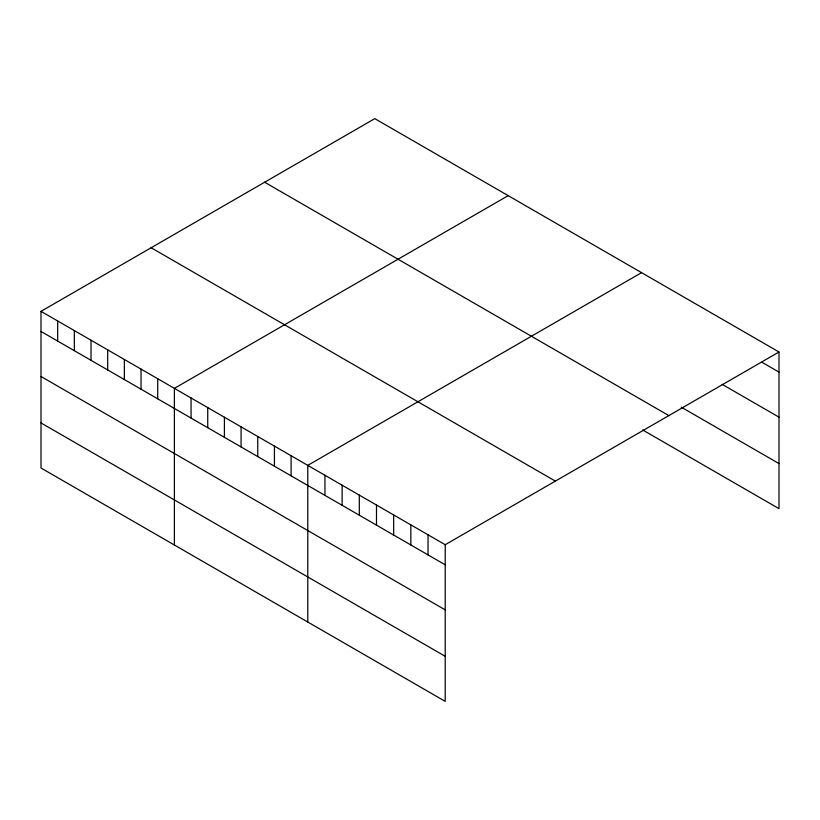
<?xml version="1.0" encoding="UTF-8"?>
<svg xmlns="http://www.w3.org/2000/svg" width="820" height="820" viewBox="0 0 820 820"><rect width="100%" height="100%" fill="white"/><g stroke="black" fill="none" stroke-linecap="round" stroke-linejoin="round"><path stroke-width="1.23" d="M41 311.344L445.209 544.716L445.209 701.366L41 468.005L41 311.344L374.791 118.633L779 351.995L779 508.656L642.644 429.936M508.185 195.642L174.393 388.352L174.393 545.013M641.568 272.65L307.777 465.37L307.777 622.021M445.209 544.716L779 351.995M761.821 362.184L779 372.095M722.092 384.303L779 417.165M681.297 407.181L779 463.587M264.645 182.224L668.853 415.596M151.147 247.753L555.355 481.114M41 331.444L445.209 564.806M41 376.503L445.209 609.875M41 422.935L445.209 656.307M428.03 534.794L428.03 554.894M410.851 524.872L410.851 544.972M393.672 514.96L393.672 535.06M376.493 505.038L376.493 525.138M359.314 495.116L359.314 515.216M342.135 485.204L342.135 505.304M324.956 475.282L324.956 495.382M291.1 455.735L291.1 475.836M274.433 446.111L274.433 466.211M257.757 436.486L257.757 456.586M241.08 426.861L241.08 446.961M224.413 417.236L224.413 437.337M207.737 407.612L207.737 427.702M191.06 397.977L191.06 418.077M157.717 378.727L157.717 398.827M141.04 369.102L141.04 389.203M124.363 359.478L124.363 379.578M107.697 349.853L107.697 369.953M91.02 340.218L91.02 360.318M74.343 330.593L74.343 350.693M57.677 320.968L57.677 341.069"/></g></svg>
